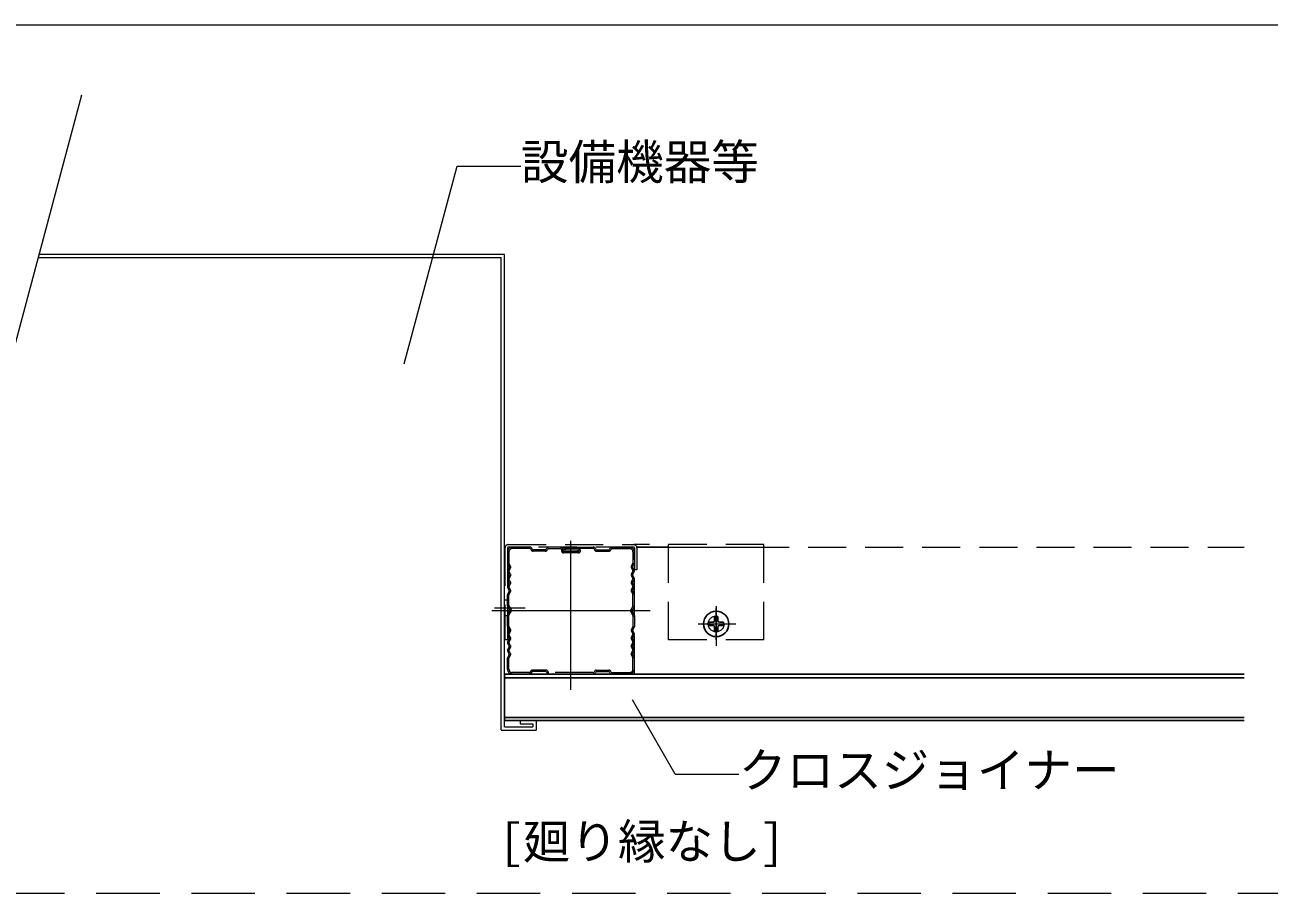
# Model space of a CAD drawing. Units: millimetres on the paper, with parts at other scales. Extents: x -195 to 195, y -140 to 138.
# Drawn here: x 50.75 to 89.98, y -88.12 to -60.75 of the extents above; entities that cross this region are included whole.
import ezdxf
from ezdxf.enums import TextEntityAlignment as Align

# ---------------------------------------------------------------- set-up
doc = ezdxf.new("R2010")
doc.units = ezdxf.units.MM
for name, pattern in [('CHAIN1', [8, 5, -1, 1, -1]), ('CHAIN2', [12, 9, -1, 1, -1]), ('DASHED1', [1.8, 1.2, -0.6]), ('DASHED2', [3, 2, -1])]:
    doc.linetypes.add(name, pattern=pattern)
for name, color, linetype, lineweight in [('4-0_中心線', 4, 'CHAIN2', 9), ('4-3_クロスジョイナー', 2, 'Continuous', 25), ('4-4_野縁', 4, 'DASHED1', 9), ('4-6_文字・矢印', 7, 'Continuous', 18), ('4-A_クリップ', 7, 'DASHED1', 18), ('4-B_補強金具・金具・その他', 3, 'Continuous', 18), ('4-C_ビス・アンカーボルト・強調図形', 2, 'Continuous', 25), ('F-3_クロスジョイナー', 3, 'Continuous', 18)]:
    doc.layers.add(name, color=color, linetype=linetype, lineweight=lineweight)
doc.styles.add('ＭＳ ゴシック', font='')
doc.styles.get('ＭＳ ゴシック').set_extended_font_data('MS Gothic')

msp = doc.modelspace()

# ---------------------------------------------------------------- linework, layer by layer
at = {"layer": '4-0_中心線'}
for p, q in [((67.967, -81.717), (67.967, -77.017)), ((65.467, -79.217), (70.467, -79.217))]:
    msp.add_line(p, q, dxfattribs=at)
at = {"layer": '4-0_中心線', "linetype": 'CHAIN1'}
for p, q in [((66.525, -79.137), (65.558, -79.137)), ((72.547, -79.081), (72.547, -80.33)), ((72.547, -80.134), (72.547, -79.134)), ((71.982, -79.637), (73.168, -79.637)), ((72.062, -79.637), (73.031, -79.637))]:
    msp.add_line(p, q, dxfattribs=at)
at = {"layer": '4-3_クロスジョイナー'}
for p, q in [((65.867, -81.217), (89.2, -81.217)), ((65.867, -82.687), (65.867, -81.217)), ((65.867, -81.337), (89.2, -81.337)), ((65.867, -82.587), (89.2, -82.587)), ((65.867, -82.687), (89.2, -82.687))]:
    msp.add_line(p, q, dxfattribs=at)
at = {"layer": '4-4_野縁'}
for p, q in [((66.672, -77.217), (66.117, -77.217)), ((66.672, -77.262), (66.117, -77.262)), ((66.697, -77.278), (66.709, -77.301)), ((66.737, -77.257), (66.749, -77.281)), ((67.196, -77.257), (67.184, -77.281)), ((67.236, -77.278), (67.224, -77.301)), ((67.258, -77.262), (67.638, -77.262)), ((67.638, -77.217), (67.261, -77.217)), ((67.666, -77.29), (67.666, -77.324)), ((67.711, -77.324), (67.711, -77.29)), ((67.779, -77.217), (68.672, -77.217)), ((68.672, -77.262), (67.779, -77.262)), ((67.796, -77.262), (67.796, -77.307)), ((68.697, -77.278), (68.709, -77.301)), ((68.737, -77.257), (68.749, -77.281)), ((69.196, -77.257), (69.184, -77.281)), ((69.236, -77.278), (69.224, -77.301)), ((69.261, -77.217), (69.82, -77.217)), ((69.261, -77.262), (69.82, -77.262)), ((69.817, -77.217), (69.538, -77.217)), ((69.967, -81.217), (69.967, -77.237)), ((70.045, -77.217), (89.2, -77.217)), ((65.967, -77.367), (65.967, -77.717)), ((65.967, -77.367), (65.967, -77.717)), ((66.012, -77.367), (66.012, -77.717)), ((67.158, -77.297), (66.776, -77.297)), ((67.158, -77.342), (66.776, -77.342)), ((67.739, -77.352), (68.199, -77.352)), ((68.199, -77.397), (67.739, -77.397)), ((68.199, -77.307), (67.779, -77.307)), ((68.181, -77.307), (68.181, -77.352)), ((68.776, -77.297), (69.158, -77.297)), ((68.776, -77.342), (69.158, -77.342)), ((69.922, -77.367), (69.922, -77.717)), ((69.967, -77.367), (69.967, -77.717)), ((69.967, -77.367), (69.967, -77.717)), ((66.023, -77.838), (65.973, -77.742)), ((66.023, -77.838), (65.973, -77.742)), ((66.023, -77.847), (65.973, -77.943)), ((66.023, -77.847), (65.973, -77.943)), ((66.023, -78.088), (65.973, -77.992)), ((66.023, -78.088), (65.973, -77.992)), ((66.062, -77.817), (66.013, -77.721)), ((66.062, -77.868), (66.013, -77.964)), ((66.062, -78.067), (66.013, -77.971)), ((69.871, -77.817), (69.921, -77.721)), ((69.871, -77.868), (69.921, -77.964)), ((69.871, -78.067), (69.921, -77.971)), ((69.911, -77.838), (69.961, -77.742)), ((69.911, -77.838), (69.961, -77.742)), ((69.911, -77.847), (69.961, -77.943)), ((69.911, -77.847), (69.961, -77.943)), ((69.911, -78.088), (69.961, -77.992)), ((69.911, -78.088), (69.961, -77.992)), ((66.023, -78.097), (65.973, -78.193)), ((66.023, -78.097), (65.973, -78.193)), ((66.023, -78.338), (65.973, -78.242)), ((66.023, -78.338), (65.973, -78.242)), ((66.023, -78.347), (65.973, -78.443)), ((66.023, -78.347), (65.973, -78.443)), ((66.062, -78.118), (66.013, -78.214)), ((66.062, -78.317), (66.013, -78.221)), ((66.062, -78.368), (66.013, -78.464)), ((69.871, -78.118), (69.921, -78.214)), ((69.871, -78.317), (69.921, -78.221)), ((69.871, -78.368), (69.921, -78.464)), ((69.911, -78.097), (69.961, -78.193)), ((69.911, -78.097), (69.961, -78.193)), ((69.911, -78.338), (69.961, -78.242)), ((69.911, -78.338), (69.961, -78.242)), ((69.911, -78.347), (69.961, -78.443)), ((69.911, -78.347), (69.961, -78.443)), ((65.967, -79.067), (65.967, -78.717)), ((66.023, -78.588), (65.973, -78.492)), ((66.023, -78.588), (65.973, -78.492)), ((66.023, -78.597), (65.973, -78.693)), ((66.023, -78.597), (65.973, -78.693)), ((66.012, -79.067), (66.012, -78.717)), ((66.062, -78.567), (66.013, -78.471)), ((66.062, -78.618), (66.013, -78.714)), ((69.871, -78.567), (69.921, -78.471)), ((69.871, -78.618), (69.921, -78.714)), ((69.871, -78.618), (69.921, -78.714)), ((69.911, -78.588), (69.961, -78.492)), ((69.911, -78.588), (69.961, -78.492)), ((69.911, -78.597), (69.961, -78.693)), ((69.911, -78.597), (69.961, -78.693)), ((69.922, -79.067), (69.922, -78.717)), ((69.967, -79.067), (69.967, -78.717)), ((65.974, -79.094), (66.042, -79.212)), ((65.974, -79.341), (66.042, -79.222)), ((66.013, -79.071), (66.081, -79.19)), ((66.013, -79.363), (66.081, -79.245)), ((66.034, -79.217), (66.087, -79.217)), ((69.921, -79.071), (69.852, -79.19)), ((69.921, -79.363), (69.852, -79.245)), ((69.96, -79.094), (69.891, -79.212)), ((69.96, -79.341), (69.891, -79.222)), ((65.967, -79.717), (65.967, -79.367)), ((66.012, -79.717), (66.012, -79.367)), ((69.922, -79.367), (69.922, -79.717)), ((69.967, -79.367), (69.967, -79.692)), ((69.967, -79.392), (69.967, -79.717)), ((65.972, -79.74), (66.023, -79.837)), ((66.023, -79.846), (65.973, -79.942)), ((66.023, -80.087), (65.973, -79.991)), ((66.012, -79.72), (66.062, -79.816)), ((66.062, -79.867), (66.013, -79.963)), ((66.062, -80.066), (66.013, -79.97)), ((69.921, -79.72), (69.871, -79.816)), ((69.921, -79.72), (69.871, -79.816)), ((69.871, -79.867), (69.921, -79.963)), ((69.871, -80.066), (69.921, -79.97)), ((69.961, -79.74), (69.911, -79.837)), ((69.911, -79.846), (69.961, -79.942)), ((69.911, -80.087), (69.961, -79.991)), ((66.023, -80.096), (65.973, -80.192)), ((66.023, -80.337), (65.973, -80.241)), ((66.023, -80.346), (65.973, -80.442)), ((66.062, -80.117), (66.013, -80.213)), ((66.062, -80.316), (66.013, -80.22)), ((66.062, -80.367), (66.013, -80.463)), ((69.871, -80.117), (69.921, -80.213)), ((69.871, -80.316), (69.921, -80.22)), ((69.871, -80.367), (69.921, -80.463)), ((69.911, -80.096), (69.961, -80.192)), ((69.911, -80.337), (69.961, -80.241)), ((69.911, -80.346), (69.961, -80.442)), ((65.967, -81.067), (65.967, -80.717)), ((65.967, -81.067), (65.967, -80.767)), ((66.023, -80.587), (65.973, -80.491)), ((66.023, -80.596), (65.973, -80.692)), ((66.012, -81.067), (66.012, -80.717)), ((66.062, -80.566), (66.013, -80.47)), ((66.062, -80.617), (66.013, -80.713)), ((69.871, -80.566), (69.921, -80.47)), ((69.871, -80.617), (69.921, -80.713)), ((69.911, -80.587), (69.961, -80.491)), ((69.911, -80.596), (69.961, -80.692)), ((69.922, -81.067), (69.922, -80.717)), ((69.967, -81.067), (69.967, -80.717)), ((69.967, -81.067), (69.967, -80.767)), ((66.661, -81.172), (66.117, -81.172)), ((66.732, -81.16), (66.731, -81.163)), ((67.172, -81.092), (66.761, -81.092)), ((67.172, -81.137), (66.761, -81.137)), ((67.201, -81.16), (67.202, -81.163)), ((68.672, -81.172), (67.273, -81.172)), ((68.709, -81.133), (68.697, -81.157)), ((68.749, -81.154), (68.737, -81.178)), ((68.776, -81.092), (69.158, -81.092)), ((68.776, -81.137), (69.158, -81.137)), ((69.196, -81.178), (69.184, -81.154)), ((69.236, -81.157), (69.224, -81.133)), ((69.261, -81.172), (69.821, -81.172)), ((65.967, -81.217), (65.967, -81.217)), ((66.115, -81.217), (66.398, -81.217)), ((66.661, -81.217), (66.117, -81.217)), ((68.672, -81.217), (67.273, -81.217)), ((69.261, -81.217), (69.821, -81.217)), ((69.967, -81.217), (89.2, -81.217))]:
    msp.add_line(p, q, dxfattribs=at)
for centre, radius, start, end in [((66.117, -77.367), 0.15, 90, 180), ((66.117, -77.367), 0.105, 90, 180), ((66.672, -77.29), 0.073, 27, 90), ((66.672, -77.29), 0.028, 27, 90), ((66.776, -77.267), 0.03, 207, 270), ((67.158, -77.267), 0.03, 270, 333), ((67.261, -77.29), 0.073, 90, 153), ((67.261, -77.29), 0.028, 90, 153), ((67.638, -77.29), 0.073, 0, 90), ((67.638, -77.29), 0.028, 0, 90), ((67.779, -77.285), 0.0675, 90, 180), ((67.779, -77.285), 0.0675, 180, 270), ((67.779, -77.285), 0.0225, 90, 180), ((67.779, -77.285), 0.0225, 180, 270), ((68.199, -77.33), 0.0675, 0, 90), ((68.672, -77.29), 0.073, 27, 90), ((68.672, -77.29), 0.028, 27, 90), ((68.776, -77.267), 0.03, 207, 270), ((69.158, -77.267), 0.03, 270, 333), ((69.261, -77.29), 0.073, 90, 153), ((69.261, -77.29), 0.028, 90, 153), ((69.817, -77.367), 0.15, 0, 90), ((69.817, -77.367), 0.105, 0, 90), ((66.776, -77.267), 0.075, 207, 270), ((67.158, -77.267), 0.075, 270, 333), ((67.739, -77.324), 0.073, 180, 270), ((67.739, -77.324), 0.028, 180, 270), ((68.199, -77.33), 0.0225, 0, 90), ((68.199, -77.33), 0.0675, 270, 0), ((68.199, -77.33), 0.0225, 270, 0), ((68.776, -77.267), 0.075, 207, 270), ((69.158, -77.267), 0.075, 270, 333), ((66.02, -77.717), 0.053, 180, 207.4785), ((66.02, -77.717), 0.053, 180, 207.4785), ((66.02, -77.967), 0.053, 152.5215, 207.4785), ((66.02, -77.967), 0.053, 152.5215, 207.4785), ((66.02, -77.717), 0.008, 180, 207.4785), ((66.02, -77.967), 0.008, 152.5215, 207.4785), ((66.014, -77.842), 0.01, 332.5215, 27.4785), ((66.014, -77.842), 0.01, 332.5215, 27.4785), ((66.014, -77.842), 0.055, 332.5215, 27.4785), ((66.014, -78.092), 0.055, 332.5215, 27.4785), ((69.92, -77.842), 0.055, 152.5215, 207.4785), ((69.92, -78.092), 0.055, 152.5215, 207.4785), ((69.92, -77.842), 0.01, 152.5215, 207.4785), ((69.92, -77.842), 0.01, 152.5215, 207.4785), ((69.914, -77.717), 0.008, 332.5215, 0), ((69.914, -77.967), 0.008, 332.5215, 27.4785), ((69.914, -77.717), 0.053, 332.5215, 0), ((69.914, -77.717), 0.053, 332.5215, 0), ((69.914, -77.967), 0.053, 332.5215, 27.4785), ((69.914, -77.967), 0.053, 332.5215, 27.4785), ((66.02, -78.217), 0.053, 152.5215, 207.4785), ((66.02, -78.217), 0.053, 152.5215, 207.4785), ((66.02, -78.467), 0.053, 152.5215, 207.4785), ((66.02, -78.467), 0.053, 152.5215, 207.4785), ((66.02, -78.217), 0.008, 152.5215, 207.4785), ((66.02, -78.467), 0.008, 152.5215, 207.4785), ((66.014, -78.092), 0.01, 332.5215, 27.4785), ((66.014, -78.092), 0.01, 332.5215, 27.4785), ((66.014, -78.342), 0.01, 332.5215, 27.4785), ((66.014, -78.342), 0.01, 332.5215, 27.4785), ((66.014, -78.342), 0.055, 332.5215, 27.4785), ((69.92, -78.342), 0.055, 152.5215, 207.4785), ((69.92, -78.092), 0.01, 152.5215, 207.4785), ((69.92, -78.092), 0.01, 152.5215, 207.4785), ((69.92, -78.342), 0.01, 152.5215, 207.4785), ((69.92, -78.342), 0.01, 152.5215, 207.4785), ((69.914, -78.217), 0.008, 332.5215, 27.4785), ((69.914, -78.467), 0.008, 332.5215, 27.4785), ((69.914, -78.217), 0.053, 332.5215, 27.4785), ((69.914, -78.217), 0.053, 332.5215, 27.4785), ((69.914, -78.467), 0.053, 332.5215, 27.4785), ((69.914, -78.467), 0.053, 332.5215, 27.4785), ((66.02, -78.717), 0.053, 152.5215, 180), ((66.02, -78.717), 0.053, 152.5215, 180), ((66.02, -78.717), 0.008, 152.5215, 180), ((66.014, -78.592), 0.01, 332.5215, 27.4785), ((66.014, -78.592), 0.01, 332.5215, 27.4785), ((66.014, -78.592), 0.055, 332.5215, 27.4785), ((69.92, -78.592), 0.055, 152.5215, 207.4785), ((69.92, -78.592), 0.01, 152.5215, 207.4785), ((69.92, -78.592), 0.01, 152.5215, 207.4785), ((69.914, -78.717), 0.008, 0, 27.4785), ((69.914, -78.717), 0.053, 0, 27.4785), ((69.914, -78.717), 0.053, 0, 27.4785), ((66.02, -79.067), 0.053, 180, 210.052), ((66.02, -79.067), 0.008, 180, 210.052), ((66.034, -79.217), 0.01, 329.9479, 30.0521), ((66.034, -79.217), 0.055, 329.9479, 30.0521), ((69.9, -79.217), 0.055, 149.9479, 210.0521), ((69.9, -79.217), 0.01, 149.9479, 210.0521), ((69.914, -79.067), 0.008, 329.9479, 360), ((69.914, -79.067), 0.053, 329.9479, 360), ((66.02, -79.367), 0.053, 149.9479, 180), ((66.02, -79.367), 0.008, 149.9479, 180), ((69.914, -79.367), 0.008, 0, 30.0521), ((69.914, -79.367), 0.053, 0, 30.0521), ((66.017, -79.717), 0.05, 180, 207.4785), ((66.02, -79.967), 0.053, 152.5215, 207.4785), ((66.017, -79.717), 0.005, 180, 207.4785), ((66.02, -79.967), 0.008, 152.5215, 207.4785), ((66.014, -79.842), 0.01, 332.5215, 27.4785), ((66.014, -79.842), 0.055, 332.5215, 27.4785), ((69.92, -79.842), 0.055, 152.5215, 207.4785), ((69.92, -79.842), 0.01, 152.5215, 207.4785), ((69.917, -79.717), 0.005, 332.5215, 0), ((69.917, -79.717), 0.005, 332.5215, 0), ((69.917, -79.717), 0.005, 332.5215, 0), ((69.917, -79.717), 0.005, 332.5215, 0), ((69.914, -79.967), 0.008, 332.5215, 27.4785), ((69.917, -79.717), 0.05, 332.5215, 0), ((69.917, -79.717), 0.05, 332.5215, 0), ((69.917, -79.717), 0.05, 332.5215, 0), ((69.917, -79.717), 0.05, 332.5215, 0), ((69.914, -79.967), 0.053, 332.5215, 27.4785), ((66.02, -80.217), 0.053, 152.5215, 207.4785), ((66.02, -80.217), 0.008, 152.5215, 207.4785), ((66.014, -80.092), 0.01, 332.5215, 27.4785), ((66.014, -80.342), 0.01, 332.5215, 27.4785), ((66.014, -80.092), 0.055, 332.5215, 27.4785), ((66.014, -80.342), 0.055, 332.5215, 27.4785), ((69.92, -80.092), 0.055, 152.5215, 207.4785), ((69.92, -80.342), 0.055, 152.5215, 207.4785), ((69.92, -80.092), 0.01, 152.5215, 207.4785), ((69.92, -80.342), 0.01, 152.5215, 207.4785), ((69.914, -80.217), 0.008, 332.5215, 27.4785), ((69.914, -80.217), 0.053, 332.5215, 27.4785), ((66.02, -80.467), 0.053, 152.5215, 207.4785), ((66.02, -80.717), 0.053, 152.5215, 180.793), ((66.02, -80.467), 0.008, 152.5215, 207.4785), ((66.02, -80.717), 0.008, 152.5215, 180.793), ((66.014, -80.592), 0.01, 332.5215, 27.4785), ((66.014, -80.592), 0.055, 332.5215, 27.4785), ((69.92, -80.592), 0.055, 152.5215, 207.4785), ((69.92, -80.592), 0.01, 152.5215, 207.4785), ((69.914, -80.467), 0.008, 332.5215, 27.4785), ((69.914, -80.717), 0.008, 0, 27.4785), ((69.914, -80.467), 0.053, 332.5215, 27.4785), ((69.914, -80.717), 0.053, 0, 27.4785), ((66.117, -81.067), 0.15, 180, 270), ((66.117, -81.067), 0.105, 180, 270), ((66.661, -81.144), 0.028, 270, 345), ((66.661, -81.144), 0.073, 270, 345), ((66.761, -81.167), 0.075, 90, 165), ((66.761, -81.167), 0.03, 90, 165), ((67.172, -81.167), 0.075, 15, 90), ((67.172, -81.167), 0.03, 15, 90), ((67.273, -81.144), 0.073, 195, 270), ((67.273, -81.144), 0.028, 195, 270), ((68.672, -81.144), 0.028, 270, 333), ((68.672, -81.144), 0.073, 270, 333), ((68.776, -81.167), 0.075, 90, 153), ((68.776, -81.167), 0.03, 90, 153), ((69.158, -81.167), 0.075, 27, 90), ((69.158, -81.167), 0.03, 27, 90), ((69.261, -81.144), 0.073, 207, 270), ((69.261, -81.144), 0.028, 207, 270), ((69.817, -81.067), 0.15, 270, 0), ((69.817, -81.067), 0.105, 270, 0)]:
    msp.add_arc(centre, radius, start, end, dxfattribs=at)
at = {"layer": '4-6_文字・矢印'}
for p, q in [((47.151, -83.097), (52.548, -62.957)), ((62.71, -71.44), (64.382, -65.201)), ((64.382, -65.201), (66.391, -65.201)), ((71.255, -84.375), (69.903, -82.034)), ((71.255, -84.375), (73.264, -84.375))]:
    msp.add_line(p, q, dxfattribs=at)
at = {"layer": '4-A_クリップ'}
for p, q in [((65.887, -77.237), (65.887, -80.137)), ((65.987, -77.137), (69.947, -77.137)), ((69.947, -77.217), (65.987, -77.217)), ((74.047, -77.137), (69.947, -77.137)), ((69.967, -77.237), (69.967, -77.937)), ((71.047, -77.217), (70.045, -77.217)), ((70.047, -77.237), (70.047, -77.937)), ((71.047, -80.137), (71.047, -77.137)), ((71.047, -77.217), (74.047, -77.217)), ((74.047, -80.137), (74.047, -77.137)), ((70.047, -77.937), (69.967, -77.937)), ((65.967, -78.887), (65.887, -78.887)), ((65.967, -79.387), (65.887, -79.387)), ((74.047, -80.137), (71.047, -80.137))]:
    msp.add_line(p, q, dxfattribs=at)
msp.add_lwpolyline([(65.967, -77.237), (65.967, -80.137), (65.887, -80.137)], dxfattribs=at)
msp.add_circle((72.547, -79.637), 0.25, dxfattribs=at)
for centre, radius, start, end in [((65.987, -77.237), 0.1, 90, 180), ((65.987, -77.237), 0.02, 90, 180), ((69.947, -77.237), 0.1, 0, 90), ((69.947, -77.237), 0.02, 0, 90)]:
    msp.add_arc(centre, radius, start, end, dxfattribs=at)
at = {"layer": '4-B_補強金具・金具・その他'}
for p, q in [((51.173, -68.087), (65.767, -68.087)), ((65.867, -67.987), (51.2, -67.987)), ((65.767, -82.974), (65.767, -68.087)), ((65.867, -82.887), (65.867, -67.987)), ((66.367, -82.687), (66.867, -82.687)), ((66.867, -82.687), (66.867, -82.987)), ((65.767, -82.987), (66.867, -82.987)), ((65.867, -82.887), (66.767, -82.887))]:
    msp.add_line(p, q, dxfattribs=at)
msp.add_lwpolyline([(66.367, -82.687), (66.367, -82.787), (66.767, -82.787), (66.767, -82.887)], dxfattribs=at)
at = {"layer": '4-C_ビス・アンカーボルト・強調図形'}
for p, q in [((72.317, -79.587), (72.317, -79.687)), ((72.317, -79.587), (72.447, -79.587)), ((72.497, -79.407), (72.497, -79.537)), ((72.497, -79.407), (72.597, -79.407)), ((72.597, -79.407), (72.597, -79.537)), ((72.647, -79.587), (72.777, -79.587)), ((72.777, -79.587), (72.777, -79.687)), ((72.317, -79.687), (72.447, -79.687)), ((72.497, -79.737), (72.497, -79.867)), ((72.497, -79.867), (72.597, -79.867)), ((72.597, -79.737), (72.597, -79.867)), ((72.647, -79.687), (72.777, -79.687))]:
    msp.add_line(p, q, dxfattribs=at)
msp.add_circle((72.547, -79.637), 0.4, dxfattribs=at)
for centre, start, end in [((72.447, -79.537), 270, 0), ((72.647, -79.537), 180, 270), ((72.447, -79.737), 0, 90), ((72.647, -79.737), 90, 180)]:
    msp.add_arc(centre, 0.05, start, end, dxfattribs=at)
at = {"layer": 'F-3_クロスジョイナー'}
msp.add_line((2, -60.75), (191, -60.75), dxfattribs=at)
msp.add_line((2, -60.75), (191, -60.75), dxfattribs=at)
at = {"layer": 'F-3_クロスジョイナー', "linetype": 'DASHED2'}
msp.add_line((2, -88.125), (191, -88.125), dxfattribs=at)

# ---------------------------------------------------------------- texts
at = {"layer": '4-6_文字・矢印', "style": 'ＭＳ ゴシック'}
for s, p in [('設備機器等', (66.391, -65.951)), ('クロスジョイナー', (73.264, -85.125)), ('[廻り縁なし]', (65.7, -87.375))]:
    msp.add_text(s, height=1.1, dxfattribs=at).set_placement(p, align=Align.BOTTOM_LEFT)

doc.saveas('drawing.dxf')
